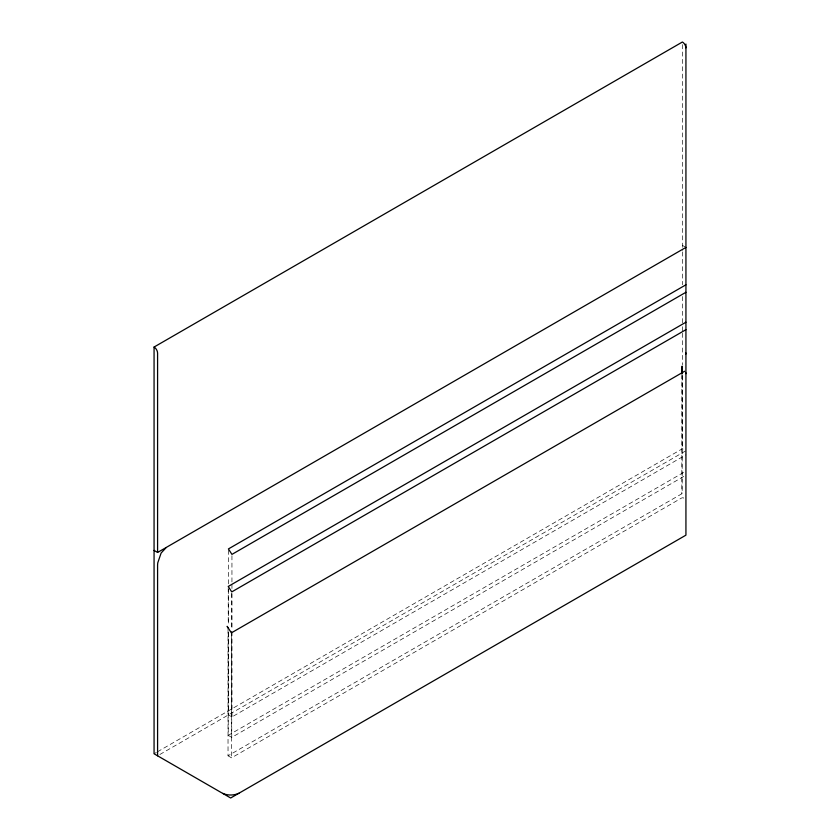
<?xml version="1.0" encoding="UTF-8"?>
<svg xmlns="http://www.w3.org/2000/svg" width="840" height="840" viewBox="0 0 840 840"><rect width="100%" height="100%" fill="white"/><g stroke="black" fill="none" stroke-linecap="round" stroke-linejoin="round"><path stroke-width="0.63" stroke-dasharray="4.2 3.15" d="M228.029 629.055L228.029 755.8L682.175 493.584L682.164 375.175M154.066 753.774L156.334 752.462M157.469 751.8L682.416 448.728L684.18 449.747M159.863 754.488L685.933 450.765M228.417 632.583L228.417 714.903L231.945 716.94L685.933 454.829M228.228 632.174L228.228 735.357L685.933 471.093M228.228 735.357L231.746 737.384L685.933 475.167M228.029 755.8L231.556 757.837L681.534 498.046L683.077 497.7L684.653 498.792M682.416 245.364L685.052 246.887M231.556 634.158L231.556 757.837M682.416 44.625L682.416 250.614M682.416 251.927L682.416 284.729M682.416 296.531L682.416 325.395M682.416 326.707L682.416 331.957M682.416 333.27L682.416 364.76M682.416 375.26L682.416 448.728M681.849 374.524L681.849 493.794M231.945 555.702L231.945 588.473M231.945 593.712L231.945 630.42M231.945 631.732L231.945 716.94M231.746 593.208L231.746 629.916M231.746 631.218L231.746 737.384M228.417 550.252L228.417 584.231M228.417 589.449L228.417 624.74M228.228 587.759L228.228 624.33"/><path stroke-width="1.26" d="M685.933 47.806L685.933 44.037M685.933 352.989L685.892 354.007M685.933 247.401L166.394 547.355L161.112 553.046L157.784 562.779A21.042 12.149 -60 0 0 157.584 565.708L157.584 755.8M221.865 792.918L154.066 753.774L154.066 347.046L682.416 42A4.977 2.877 60 0 1 685.902 47.502M685.933 284.802L228.417 548.94L231.945 554.389L685.933 292.278M685.933 322.203L228.228 586.457L231.746 591.906L685.933 329.679M239.484 792.918L685.933 535.154L685.933 48.101M154.066 550.41L157.584 552.437L165.764 547.754M684.653 371.249L231.368 632.877L227.157 626.315L227.871 627.911M685.892 372.824L685.933 373.695M682.164 373.884L682.164 366.072L681.849 373.212M157.584 552.437L157.584 353.147A4.977 2.877 60 0 0 154.066 347.046M238.833 793.264L230.674 798L222.516 793.264A12.453 7.192 0 0 0 238.833 793.264"/></g></svg>
